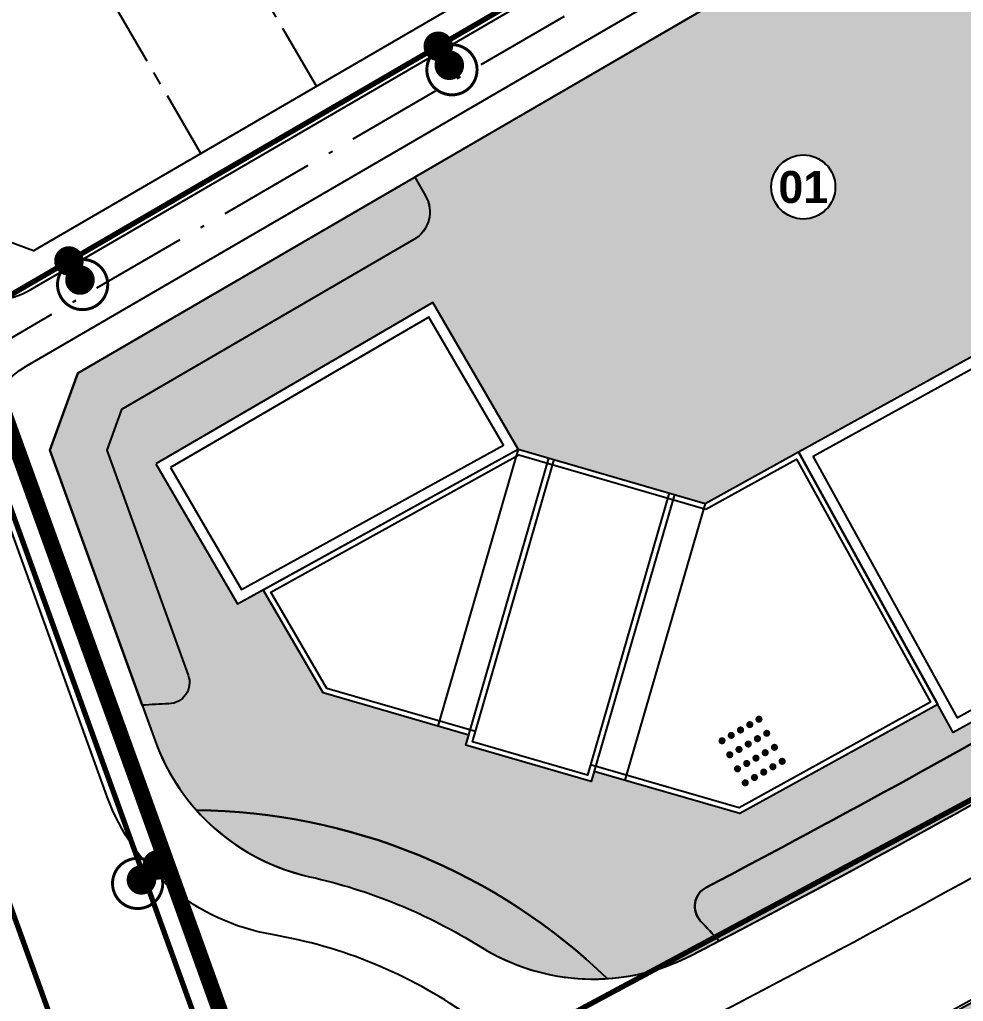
# Model space of a CAD drawing. Header units: metres. Extents: x 566107 to 571261, y 2062953 to 2068466.
# Drawn here: x 568723.4 to 568811.7, y 2066105.4 to 2066197.3 of the extents above; entities that cross this region are included whole.
import ezdxf
from ezdxf.enums import TextEntityAlignment as Align

# ---------------------------------------------------------------- set-up
doc = ezdxf.new("R2010")
doc.units = ezdxf.units.M
for name, pattern in [('ACAD_ISO10W100', [18.5, 12, -3, 0.5, -3]), ('CENTER', [2, 1.25, -0.25, 0.25, -0.25]), ('DOT', [0.25, 0, -0.25]), ('HIDDEN', [0.375, 0.25, -0.125])]:
    doc.linetypes.add(name, pattern=pattern)
for name, color, linetype in [('bonen', 34, 'CONTINUOUS'), ('BoThamCo', 94, 'CONTINUOUS'), ('ChiaLo', 128, 'CENTER'), ('Dien', 1, 'CONTINUOUS'), ('Dien CS', 2, 'CONTINUOUS'), ('ghi_chu', 7, 'CONTINUOUS'), ('hacth sdd', 8, 'CONTINUOUS'), ('hatchViaHe+LogDg', 129, 'CONTINUOUS'), ('LogDg', 7, 'CONTINUOUS'), ('nha', 20, 'CONTINUOUS'), ('RANHGIOI', 2, 'HIDDEN'), ('TimDg', 222, 'CONTINUOUS'), ('ViaHeS', 32, 'CONTINUOUS')]:
    doc.layers.add(name, color=color, linetype=linetype)
doc.styles.add('ARIALB', font='VHARIALB.TTF', dxfattribs={"width": 0.75})
doc.styles.get("Standard").update_dxf_attribs({"font": 'VHARIALN.TTF'})
doc.linetypes.add('DIEN35KV', pattern='A,12.7,-5.08,["35KV",Standard,S=2.54,R=0,X=-2.54,Y=-1.27],-9.08', length=26.86)
doc.linetypes.add('DIENCS_LINE', pattern='A,12.7,-5.08,["CS",Standard,S=2.54,R=0,X=-2.54,Y=-1.27],-6.35', length=24.13)
pattern_1 = [(0, (568726.2181077171, 2066107.511823657), (0.3175, 0.3175), [0.15875, -0.4762500000000001]), (90, (568726.2974827171, 2066107.432448657), (-0.3175, 0.3175), [0.15875, -0.4762500000000001])]

# ---------------------------------------------------------------- blocks, each defined once
blk = doc.blocks.new('ct-10')
at = {"color": 240}
blk.add_wipeout([(-54.65070731744883, 32.75775131252925), (-28.727073920492202, 47.84003259708791), (-20.74105342710597, 34.11355000688741), (-3.234131249437871, 29.045085976025263), (49.30300526018102, 57.99169900035483), (63.780218898784376, 31.716039441621433), (19.987452967316464, 7.587350043703566), (18.539731603445603, 10.214915999408532), (-4.1940673156659614e-11, -6.66489086142974e-12), (-13.624279429065936, 3.944392343668568), (-13.902371461487341, 2.9838379093044267), (-25.645966952662334, 6.383749691116918), (-25.367874920135666, 7.344304125481031), (-38.99215461313509, 11.288696545780681), (-44.6177746699105, 20.95809000353853), (-47.016713078567584, 19.6363365696337)], dxfattribs=at).dxf.layer = 'nha'
at = {"layer": 'nha', "color": 240}
blk.add_lwpolyline([(5.51023932849057, 33.86300960252993), (49.30300526018254, 57.99169900035486), (63.78021889878437, 31.71603944175877), (19.98745296732523, 7.587350043701008), (5.51023932849057, 33.86300960252993)], dxfattribs=at)
at = {"layer": 'nha', "color": 10, "ltscale": 3}
for points in [[(6.868668435141444, 33.46972807194106), (48.90972372959368, 56.63326989370398), (62.42178979224991, 32.10932097258046), (20.38073449803051, 8.945779150351882)], [(-53.28347123460878, 32.39627448865836), (-46.6436358060206, 20.98363364092364), (-22.12016386974311, 34.49543666134934), (-29.08855075130279, 46.47279651024365)], [(-3.174239929998294, 28.5072140134871), (5.313598563196138, 33.18379504932091), (17.86051705013961, 10.41155676497146), (-0.05989131948444992, 0.5378719624131918), (-13.96551063004881, 4.56371557735838), (-14.24360266246367, 3.603161143139005), (-25.0266437191749, 6.724980892147869), (-24.74855168676004, 7.685535326600075), (-38.65417125541717, 11.7113790162839), (-43.90543507408368, 20.72798458715656), (-20.68116203020327, 33.57567799068056)]]:
    blk.add_lwpolyline(points, close=True, dxfattribs=at)
at = {"layer": 'nha', "color": 240}
for points in [[(-54.65070731733242, 32.75775131238981), (-47.01671307859942, 19.63633656990714), (-20.74105342710391, 34.11355000711046), (-28.72707392049222, 47.84003259708793)], [(-3.234131249482743, 29.04508597613312), (5.51023932849057, 33.86300960252993), (18.53973160346504, 10.21491599967703), (0, 0), (-13.62427942897193, 3.944392343983054), (-13.90237146150321, 2.983837909530848), (-25.64596695266664, 6.383749691303819), (-25.36787492013536, 7.344304125523195), (-38.99215461313725, 11.28869654610753), (-44.61777466991051, 20.95809000353855), (-20.74105334712658, 34.11354995239526), (-20.74105334712658, 34.11354995239526), (-3.234131249482743, 29.04508597613312)]]:
    blk.add_lwpolyline(points, close=True, dxfattribs=at)
at = {"layer": 'nha', "color": 10, "ltscale": 3}
for points in [[(-20.74105334712658, 34.11354995239526), (-28.24953822337557, 8.178580222884193)], [(-6.115794552722946, 29.87936207349412), (-13.90237146150321, 2.983837909530848), (-25.64596695266664, 6.383749691303819), (-17.85939004388638, 33.27927385503426)], [(-6.596071769949049, 30.01840808964334), (-14.24360266246367, 3.603161143139005), (-25.0266437191749, 6.724980892147869), (-17.37911282666028, 33.14022783865221)], [(-3.234131249482743, 29.04508597613312), (-10.74261612573173, 3.110116246622056)]]:
    blk.add_lwpolyline(points, dxfattribs=at)
at = {"layer": 'nha', "const_width": 0.331751152141547}
for points in [[(1.094741228269413, 8.376544741215184, -1), (0.7818634713767096, 8.266243623336777, -1)], [(1.959057087311521, 8.879494138294831, -1), (1.646179330535233, 8.769193020416424, -1)], [(-0.633890489465557, 7.370645947055891, -1), (-0.9467682462418452, 7.260344829177484, -1)], [(0.2304253693437204, 7.873595344135538, -1), (-0.08245238743256778, 7.763294226257131, -1)], [(2.68291776929982, 7.565711160423234, -1), (2.370040012523532, 7.455410042544827, -1)], [(-1.498206348507665, 6.867696549976245, -1), (-1.811084105283953, 6.757395432097837, -1)], [(0.9542860514484346, 6.559812366263941, -1), (0.6414082945557311, 6.449511248385534, -1)], [(1.818601910257712, 7.062761763343588, -1), (1.505724153481424, 6.95246064546518, -1)], [(3.406778451288119, 6.251928182551637, -1), (3.093900694511831, 6.14162706467323, -1)], [(-0.7743456665193662, 5.553913572337478, -1), (-1.087223423295654, 5.443612454226241, -1)], [(0.08997019252274185, 6.056862969184294, -1), (-0.2229075642535463, 5.946561851305887, -1)], [(1.678146733436733, 5.246029388392344, -1), (1.365268976660445, 5.135728270513937, -1)], [(2.542462592246011, 5.748978785471991, -1), (2.229584835469723, 5.638677667593583, -1)], [(0.8138308746274561, 4.743079991312698, -1), (0.5009531178511679, 4.63277887343429, -1)], [(3.266323273768649, 4.435195807600394, -1), (2.95344551699236, 4.324894689721987, -1)], [(4.130639132810757, 4.93814520444721, -1), (3.817761376034468, 4.827844086568803, -1)], [(-0.05048498453106731, 4.240130594465882, -1), (-0.3633627413073555, 4.129829476354644, -1)], [(1.537691556150094, 3.429297013441101, -1), (1.224813799373806, 3.318995895329863, -1)], [(2.402007414959371, 3.932246410520747, -1), (2.089129658183083, 3.821945292409509, -1)], [(0.6733756969915703, 2.926347616361454, -1), (0.3604979402152821, 2.816046498483047, -1)]]:
    blk.add_lwpolyline(points, format="xyb", close=True, dxfattribs=at)
blk = doc.blocks.new('dsl')
at = {"color": 158, "linetype": 'DOT'}
blk.add_wipeout([(0, 1.5), (0.33644860936327353, 1.4617805352900177), (0.7271365341730276, 1.3119727361482205), (1.0179708990035576, 1.1016965319868746), (1.2342348857782783, 0.8524460373446345), (1.3543988210148825, 0.6446734317579512), (1.4417184349149323, 0.4140627419110956), (1.5, 0), (1.4408082852605588, -0.41721874987695173), (1.3263853264506624, -0.7005012247245759), (1.1508682344574481, -0.9620303045958281), (0.9135099182603594, -1.1897477167658508), (0.6119164755800454, -1.3695102143101394), (0.38024214177858096, -1.4510051391553134), (0, -1.5), (-0.4646015835460416, -1.4262346820905236), (-0.7918897030176879, -1.2739351231138016), (-1.1446356684900818, -0.9694375619291122), (-1.3156433532713265, -0.7204738487488953), (-1.4267119241412873, -0.46313398238271475), (-1.493310356047019, -0.14150682114990332), (-1.5, 0), (-1.4614062352338948, 0.3380707260221243), (-1.3372086829040484, 0.6796123441309305), (-1.1726255954709188, 0.9353871992789777), (-0.9171726725762708, 1.1869264040143435), (-0.6270318645983934, 1.362655877601469), (-0.2542087298352414, 1.478302378207502)], dxfattribs=at).dxf.layer = 'ghi_chu'
at = {"layer": 'ghi_chu', "color": 32}
blk.add_circle((0, 0), 1.5, dxfattribs=at)
at = {"layer": 'ghi_chu', "style": 'ARIALB'}
blk.add_attdef('01', text='', height=1.5, dxfattribs=at).set_placement((0, -0.75), align=Align.CENTER)
blk = doc.blocks.new('CS01')
at = {"layer": 'Dien CS', "color": 7, "linetype": 'Continuous', "ltscale": 20}
for points, const_width in [([(0.5112130906200036, 0.4653365048579872, -1), (-0.5112130906200036, -0.4653365048579872, -1)], 1.3825728), ([(1.738124508876354, -0.965459703002125, -1), (-1.738124508527108, -4.129747934872285, -1)], 0.2765145599999999), ([(0.5112130909692496, -1.592490859562531, -1), (-0.511213090736419, -2.523163869744167, -1)], 1.3825728)]:
    blk.add_lwpolyline(points, format="xyb", close=True, dxfattribs=dict(at, const_width=const_width))
blk = doc.blocks.new('cs12')
at = {"layer": 'Dien CS', "color": 7, "linetype": 'Continuous', "ltscale": 20}
for points, const_width in [([(1.738124508876354, 0.9654597032349557, 1), (-1.738124508876354, 4.129747934639454, 1)], 0.2765145599999999), ([(0.5112130908528343, 1.592490859562531, 1), (-0.5112130909692496, 2.523163869744167, 1)], 1.3825728), ([(0.5112130906200036, 0.4653365048579872, -1), (-0.5112130905035883, -0.4653365048579872, -1)], 1.3825728)]:
    blk.add_lwpolyline(points, format="xyb", close=True, dxfattribs=dict(at, const_width=const_width))

msp = doc.modelspace()

# ---------------------------------------------------------------- hatches: boundary and pattern name
at = {"layer": 'hacth sdd'}
h = msp.add_hatch(dxfattribs=at)
h.set_pattern_fill('CROSS', color=64, scale=0.05, style=0)
h.set_pattern_definition(pattern_1)
edge = h.paths.add_edge_path()
edge.add_line((568827.9057365168, 2066132.56217454), (568864.3775519878, 2066153.753022191))
edge.add_line((568864.3775519878, 2066153.753022191), (568829.1100691657, 2066214.452298915))
edge.add_line((568829.1100691657, 2066214.452298915), (568819.5429296357, 2066216.984679198))
edge.add_line((568819.5429296357, 2066216.984679198), (568803.5827793708, 2066207.699118338))
edge.add_line((568803.5827793708, 2066207.699118338), (568804.5885386292, 2066205.970405432))
edge.add_arc((568807.181607989, 2066207.479044321), 3.000000000016365, 210.1906983261399, 300.1906983192565)
edge.add_line((568808.690246877, 2066204.885974961), (568820.2664520721, 2066211.620971565))
edge.add_line((568820.2664520721, 2066211.620971565), (568828.5611824023, 2066209.425392471))
edge.add_line((568828.5611824023, 2066209.425392471), (568859.2717184378, 2066156.569130101))
edge.add_line((568859.2717184378, 2066156.569130101), (568825.3938476988, 2066136.885415751))
edge.add_arc((568334.5707709345, 2066981.646747592), 977.000000235202, 297.6290180077877, 300.15743676226367, ccw=False)
edge.add_arc((568788.5769537514, 2066114.283279129), 2.00000000001723, 117.6297100511861, 223.7344782023378)
edge.add_arc((568739.4434975762, 2066067.273729146), 65.99995812744585, 41.53741249653791, 43.734478192171025, ccw=False)
edge.add_arc((568334.570771048, 2066981.646747397), 982.0000000091319, 297.5551404341041, 300.1574367617127)
h = msp.add_hatch(dxfattribs=at)
h.set_pattern_fill('CROSS', color=64, scale=0.05, style=0)
h.set_pattern_definition([(0, (568124.4922125977, 2065856.434559209), (0.3175, 0.3175), [0.15875, -0.4762500000000001]), (90, (568124.5715875977, 2065856.355184209), (-0.3175, 0.3175), [0.15875, -0.4762500000000001])])
edge = h.paths.add_edge_path()
edge.add_arc((568970.7276748744, 2066194.726837185), 1.749977558674758, 300.1574367676133, 480.1574367676133)
edge.add_line((568969.8485250591, 2066196.239952204), (568836.0693864466, 2066118.5116212))
edge.add_arc((568334.5707710537, 2066981.646747391), 998.2500224413319, 297.07455533379755, 300.1574367596903, ccw=False)
edge.add_arc((568789.720296955, 2066091.231726699), 1.749977559042764, 117.0745932350957, 297.0735870310036)
edge.add_arc((568334.5708065463, 2066981.646682356), 1001.74990349739, 297.0745535939011, 300.1574368760959)
edge.add_line((568837.8276861224, 2066115.485391189), (568971.6068246897, 2066193.213722167))
h = msp.add_hatch(dxfattribs=at)
h.set_pattern_fill('CROSS', color=64, scale=0.05, style=0)
h.set_pattern_definition(pattern_1)
edge = h.paths.add_edge_path()
edge.add_arc((568739.4434975804, 2066067.273729148), 65.99995812357366, 91.82503020924716, 93.98544278419456)
edge.add_line((568734.8563012333, 2066133.114082291), (568726.2181077171, 2066156.997301697))
edge.add_line((568726.2181077171, 2066156.997301697), (568728.8392823045, 2066164.213607279))
edge.add_line((568728.8392823045, 2066164.213607279), (568760.3649567078, 2066182.555136866))
edge.add_line((568760.3649567078, 2066182.555136866), (568761.3707159655, 2066180.826423962))
edge.add_arc((568758.7776466057, 2066179.317785073), 3.000000000016365, -59.809301670820275, 30.19069832613991, ccw=False)
edge.add_line((568760.2862854942, 2066176.724715714), (568732.9201400107, 2066160.803185828))
edge.add_line((568732.9201400107, 2066160.803185828), (568731.5364120428, 2066156.993670848))
edge.add_line((568731.5364120428, 2066156.993670848), (568739.1586386834, 2066135.919436881))
edge.add_arc((568737.2778757093, 2066135.23919381), 2.00000000001254, -88.17496978748733, 19.884278837848285, ccw=False)
h = msp.add_hatch(dxfattribs=at)
h.set_pattern_fill('CROSS', color=64, scale=0.05, style=0)
h.set_pattern_definition(pattern_1)
edge = h.paths.add_edge_path()
edge.add_arc((568754.8717282849, 2066136.57714718), 19.99999999997241, 221.7040404880487, 257.4494273590772)
edge.add_arc((568739.4434814663, 2066067.273689834), 50.99999999922757, 57.976457262154895, 77.4495920273664, ccw=False)
edge.add_arc((568777.0924868177, 2066127.469639831), 20.00000000002502, 237.976457259456, 273.7219624146283)
edge.add_arc((568739.4434975785, 2066067.273729146), 55.99995812579277, 45.93390155435316, 89.49210134890737)
at = {"layer": 'hatchViaHe+LogDg'}
h = msp.add_hatch(dxfattribs=at)
h.set_pattern_fill('PHANTSQR', color=256, angle=322.0000000000001, style=0, pattern_type=2)
h.set_pattern_definition([(322.0000000000001, (568580.7870714198, 2066041.32949539), (0.6156614753256582, 0.788010753606722), [0.18, -0.15, 0.18, -0.15, 0.18, -0.16]), (52.00000000000006, (568581.5612942311, 2066040.826127693), (-0.788010753606722, 0.6156614753256582), [0.18, -0.15, 0.18, -0.15, 0.18, -0.16])])
edge = h.paths.add_edge_path()
edge.add_arc((568739.4434975778, 2066067.273729145), 65.99995812739209, 41.53741249846819, 43.73447819417144)
edge.add_arc((568788.5769537515, 2066114.283279129), 2.000000000076781, 117.62901942102161, 223.7344782000322, ccw=False)
edge.add_arc((568334.5707709352, 2066981.646747593), 977.0000002350481, 297.6290194215283, 300.1574367622214)
edge.add_line((568825.3938476988, 2066136.885415751), (568859.2717184379, 2066156.569130101))
edge.add_line((568859.2717184379, 2066156.569130101), (568828.5611824021, 2066209.425392471))
edge.add_line((568828.5611824021, 2066209.425392471), (568820.2664520718, 2066211.620971565))
edge.add_line((568820.2664520718, 2066211.620971565), (568808.6902468773, 2066204.885974961))
edge.add_arc((568807.1816079889, 2066207.479044321), 3.000000000116989, 210.1906983311015, 300.1906983250217, ccw=False)
edge.add_line((568804.5885386292, 2066205.970405432), (568803.5827793708, 2066207.699118338))
edge.add_line((568803.5827793708, 2066207.699118338), (568760.3649567078, 2066182.555136866))
edge.add_line((568760.3649567078, 2066182.555136866), (568761.3707159655, 2066180.826423962))
edge.add_arc((568758.7776466057, 2066179.317785073), 3.000000000016365, -59.80930167690002, 30.19069832613991, ccw=False)
edge.add_line((568760.286285494, 2066176.724715713), (568732.9201400105, 2066160.803185828))
edge.add_line((568732.9201400105, 2066160.803185828), (568731.5364120429, 2066156.993670848))
edge.add_line((568731.5364120429, 2066156.993670848), (568739.1586386834, 2066135.919436881))
edge.add_arc((568737.2778757093, 2066135.23919381), 2.00000000001254, -88.17496978748733, 19.884278837848285, ccw=False)
edge.add_arc((568739.4434975804, 2066067.273729148), 65.99995812357366, 91.82503020924716, 93.98544278419456)
edge.add_line((568734.8563012333, 2066133.114082291), (568736.0640985466, 2066129.774716465))
edge.add_arc((568754.871728285, 2066136.577147179), 19.99999999992734, 199.8842788529489, 221.7040404863871)
edge.add_arc((568739.4434975787, 2066067.273729146), 55.99995812561637, 45.93390155427312, 89.49210134938158, ccw=False)
edge.add_arc((568777.0924868174, 2066127.469639831), 20.00000000005169, 273.7219624159595, 297.3872225899458)
edge.add_arc((568334.5707710212, 2066981.646747383), 982.0000000090345, 297.3872225930007, 297.5551404358845)

# ---------------------------------------------------------------- linework, layer by layer
at = {"layer": 'bonen', "linetype": 'ByBlock'}
msp.add_lwpolyline([(568788.8459769285, 2066111.038892309, 0.009586801249240334), (568787.1318512096, 2066112.900644455, -0.4991562766083358), (568787.6494641035, 2066116.055216756, 0.01103274947337492), (568825.3938476988, 2066136.885415751), (568859.2717184379, 2066156.569130101), (568828.5611824021, 2066209.425392471), (568820.2664520718, 2066211.620971565), (568808.6902468773, 2066204.885974961, -0.4142135623566424), (568804.5885386292, 2066205.970405432), (568803.5827793708, 2066207.699118338), (568760.3649567078, 2066182.555136866), (568761.3707159655, 2066180.826423962, -0.4142135623959386), (568760.286285494, 2066176.724715713), (568732.9201400105, 2066160.803185828), (568731.5364120429, 2066156.993670848), (568739.1586386834, 2066135.919436881, -0.5098511295267119), (568737.3415705096, 2066133.240208325, 0.009426857384935938), (568734.8563012333, 2066133.114082291), (568736.0640985466, 2066129.774716465, 0.09549537837549592), (568739.9399029146, 2066123.271487064, -0.1923805026644491), (568778.3907832373, 2066107.511823657, 0.1036277479899879), (568786.2925224878, 2066109.711280006, 0.0007326799388982222), (568788.8459769286, 2066111.038892309)], format="xyb", dxfattribs=at)
at = {"layer": 'BoThamCo'}
for points in [[(568827.9057365168, 2066132.56217454), (568864.3775519878, 2066153.753022191), (568829.1100691657, 2066214.452298915), (568819.5429296357, 2066216.984679198), (568803.5827793708, 2066207.699118338), (568804.5885386292, 2066205.970405432, 0.41421356233378), (568808.690246877, 2066204.885974961), (568820.2664520721, 2066211.620971565), (568828.5611824023, 2066209.425392471), (568859.2717184378, 2066156.569130101), (568825.3938476988, 2066136.885415751, -0.01103275564291918), (568787.6494427449, 2066116.055205576, 0.4991525123572363), (568787.1318512096, 2066112.900644455, -0.00958680124893641), (568788.8459769284, 2066111.038892309, 0.01135514776148684)], [(568971.6068246897, 2066193.213722167, 1), (568969.8485250591, 2066196.239952204), (568836.0693864466, 2066118.5116212, -0.01345241922843354), (568788.9237944697, 2066092.789932478, 0.9999912192584248), (568790.5167720756, 2066089.673506933, 0.01345242732954382), (568837.8276861224, 2066115.485391189)], [(568737.3415705096, 2066133.240208325, 0.00942685738494485), (568734.8563012333, 2066133.114082291), (568726.2181077171, 2066156.997301697), (568728.8392823045, 2066164.213607279), (568760.3649567078, 2066182.555136866), (568761.3707159655, 2066180.826423962, -0.4142135623566424), (568760.2862854942, 2066176.724715714), (568732.9201400107, 2066160.803185828), (568731.5364120428, 2066156.993670848), (568739.1586386834, 2066135.919436881, -0.509851129526712)], [(568739.9399029148, 2066123.271487064, 0.1572458117356456), (568750.5257029636, 2066117.055055491, -0.08517264572806578), (568766.4871331969, 2066110.513034198, 0.1572463406104592), (568778.3907832372, 2066107.511823657, 0.1923805026618343)]]:
    msp.add_lwpolyline(points, format="xyb", close=True, dxfattribs=at)
at = {"layer": 'ChiaLo', "ltscale": 5}
for points in [[(568751.1555720955, 2066191.080309614), (568731.040386918, 2066225.654567744)], [(568740.3511164298, 2066184.794314246), (568720.2359312522, 2066219.368572376)]]:
    msp.add_lwpolyline(points, dxfattribs=at)
at = {"layer": 'Dien CS', "color": 11, "linetype": 'DIENCS_LINE', "ltscale": 0.5, "const_width": 0.5}
msp.add_lwpolyline([(568845.1104764912, 2066121.724312133), (568845.1104764912, 2066121.724312133, -0.05051515272361949), (568661.3604938005, 2066036.549766114, -0.05021788236898718)], format="xyb", dxfattribs=at)
at = {"layer": 'LogDg'}
msp.add_lwpolyline([(568886.1577727098, 2066072.003962833), (568867.7120744741, 2066110.964172112, 0.4390850403021555), (568856.4624936841, 2066114.458052425), (568842.9770579868, 2066106.622747007, -0.0134524192283531), (568795.1820798422, 2066080.546766225, 0.262925858503226)], format="xyb", dxfattribs=at)
at = {"layer": 'RANHGIOI', "color": 1, "ltscale": 9, "const_width": 0.5}
msp.add_lwpolyline([(568198.2094833301, 2065900.061182543), (568647.0008657249, 2066050.67336649, 0.05068378633206799), (568827.9057364878, 2066132.562174523), (568998.7993124772, 2066231.854729244), (569157.4810069915, 2066320.398305841, 0.006594107435328542), (569132.7737372733, 2066366.646351423), (569000.5592219539, 2066606.466456158), (568982.1523663413, 2066596.773802713), (568641.4879055367, 2066448.283225673), (568640.6420762937, 2066447.920460239, -0.005137433380439285), (568606.7378069196, 2066433.790071242), (568320.2638660165, 2066354.564405334, -0.02056742908652707)], format="xyb", dxfattribs=at)
at = {"layer": 'TimDg', "linetype": 'ACAD_ISO10W100', "ltscale": 0.75}
for points in [[(569091.2426362742, 2064877.603168339), (569098.0833245073, 2065004.258577522, 0.1155759311696503), (569076.6612234834, 2065124.594927438), (568731.7585831989, 2066088.756516766), (568594.3423819309, 2066468.690270108), (568350.7433376566, 2067214.647222786), (568115.138804305, 2067803.004418648)], [(569579.458327795, 2066552.489101444), (569316.6908584707, 2066388.630738333, -0.0121560828798097), (569316.4815255365, 2066388.50716488), (569007.7068141839, 2066216.212450042), (568836.948536262, 2066116.998506182, -0.0506837863320612), (568652.7276902705, 2066033.6086813), (568203.7804233594, 2065882.944183276), (567811.8071871288, 2065759.319812214)]]:
    msp.add_lwpolyline(points, format="xyb", dxfattribs=at)
msp.add_lwpolyline([(568706.6297355595, 2066158.233749528), (568943.5426505578, 2066296.068873513)], dxfattribs=at)

# ---------------------------------------------------------------- block references
at = {"layer": 'Dien CS', "linetype": 'DIENCS_LINE', "ltscale": 0.5}
for name, p, rotation in [('cs12', (568762.5673138523, 2066194.827137576), 210.190580269938), ('cs12', (568727.9930142759, 2066174.712023636), 210.190580269938), ('CS01', (568736.2856355461, 2066118.164315268, 1.525586113672393e-09), 313.0717944286264)]:
    msp.add_blockref(name, p, dxfattribs=dict(at, rotation=rotation))

# ---------------------------------------------------------------- next in the draw order: block references
at = {"layer": 'nha'}
msp.add_blockref('ct-10', (568790.7879281566, 2066122.975540529), dxfattribs=at)

# ---------------------------------------------------------------- next in the draw order: linework, layer by layer
at = {"layer": 'Dien', "linetype": 'DIEN35KV', "const_width": 1.5, "elevation": -3.034103635002339e-09}
msp.add_lwpolyline([(568594.8754779961, 2066516.324418563), (568610.2109773676, 2066469.316981507), (568734.1277589917, 2066126.73361166), (568772.9259913198, 2066018.890976182)], dxfattribs=at)

# ---------------------------------------------------------------- next in the draw order: block references
at = {"layer": 'ghi_chu', "xscale": 2, "yscale": 2, "zscale": 2}
msp.add_blockref('dsl', (568796.7387732696, 2066181.647227313), dxfattribs=at).add_auto_attribs({'01': '01'})

# ---------------------------------------------------------------- next in the draw order: linework, layer by layer
at = {"layer": 'Dien CS', "color": 11, "linetype": 'DIENCS_LINE', "ltscale": 0.5, "const_width": 0.5}
for points in [[(568826.6627610052, 2065861.161191413), (568743.7096673319, 2066093.053259765), (568606.3575895011, 2066472.80972209), (568592.4103517882, 2066515.519409123)], [(568814.4541872642, 2065857.584250353), (568731.7592461798, 2066088.754663428), (568594.3469120266, 2066468.677724818), (568580.3377640384, 2066511.57699552)]]:
    msp.add_lwpolyline(points, dxfattribs=at)
msp.add_lwpolyline([(569110.0232635719, 2066392.972216271), (568941.8372060613, 2066299.125253573), (568708.7018419616, 2066163.488538739, -0.05082877473974464), (568701.3130047909, 2066160.141315672), (568350.9599651854, 2066042.564556142)], format="xyb", dxfattribs=at)
at = {"layer": 'LogDg'}
msp.add_lwpolyline([(568747.0171258041, 2066111.631777173, -0.2699449570361327), (568731.575560217, 2066124.544051937), (568720.480008246, 2066155.221473286, -0.3624568435240875), (568723.9800231059, 2066164.857297198), (568817.1654171133, 2066219.07224084, -0.414383604057916), (568833.5757515602, 2066214.728496583), (568839.7029900948, 2066204.182834756, 0.4142135623498612), (568850.639198146, 2066201.284670949), (568948.0737645855, 2066257.89608518, -0.4326641440509916), (568959.2477816521, 2066254.557453055), (568976.279262281, 2066220.504546651, -0.3960005967106472), (568973.1432894581, 2066210.008806916), (568830.9200145364, 2066127.374265357, -0.0129992497524106), (568785.852160921, 2066102.733126933, -0.2781172685846299), (568765.2481628542, 2066104.139912225, 0.1108475370652029), (568747.017125681, 2066111.631776453)], format="xyb", dxfattribs=at)
for points in [[(568799.8126788754, 2066224.589300708), (568786.3662897788, 2066251.474140574, 0.4328364540872843), (568775.1882577983, 2066254.810438395), (568706.0036545128, 2066214.559072732, 0.3624568435590229), (568702.5036396533, 2066204.92324882), (568712.8746215346, 2066176.249147549, 0.4679364043419005), (568724.4207104652, 2066172.05526821), (568796.6807209661, 2066214.095895276, 0.3958327164936001)], [(568971.7324191309, 2066192.997560107, 1), (568969.7229306177, 2066196.456114264), (568835.9437920052, 2066118.727783261, -0.0134524192284399), (568788.8100070884, 2066093.012536233, 0.999992128045486), (568790.6305559006, 2066089.45090136, 0.0134524273295434), (568837.9532805636, 2066115.269229129)]]:
    msp.add_lwpolyline(points, format="xyb", close=True, dxfattribs=at)
at = {"layer": 'ViaHeS'}
msp.add_lwpolyline([(568968.7296136024, 2066214.383638221), (568970.8162586798, 2066221.367398889), (568955.1206044032, 2066252.749441221), (568948.5607670688, 2066254.709424236), (568841.770552551, 2066192.662193044), (568829.1100691654, 2066214.452298915), (568819.5429296356, 2066216.984679198), (568728.839282304, 2066164.213607279), (568726.2181077166, 2066156.997301697), (568736.0640985462, 2066129.774716465, 0.2565942734314264), (568750.5257029631, 2066117.055055491, -0.0851726457280658), (568766.4871331964, 2066110.513034198, 0.2651954711210331), (568786.2925224873, 2066109.711280006, 0.0120879282705805), (568827.9057365246, 2066132.562174545)], format="xyb", close=True, dxfattribs=at)
msp.add_lwpolyline([(568776.9788649085, 2066252.381417184), (568783.5372433031, 2066250.423943491), (568796.9925698421, 2066223.521234016), (568794.9073837042, 2066216.534964029), (568724.6908895519, 2066175.683247787), (568718.6684996068, 2066177.870757075), (568708.2417391245, 2066206.699077235), (568710.862913712, 2066213.915382816)], close=True, dxfattribs=at)

doc.saveas('drawing.dxf')
